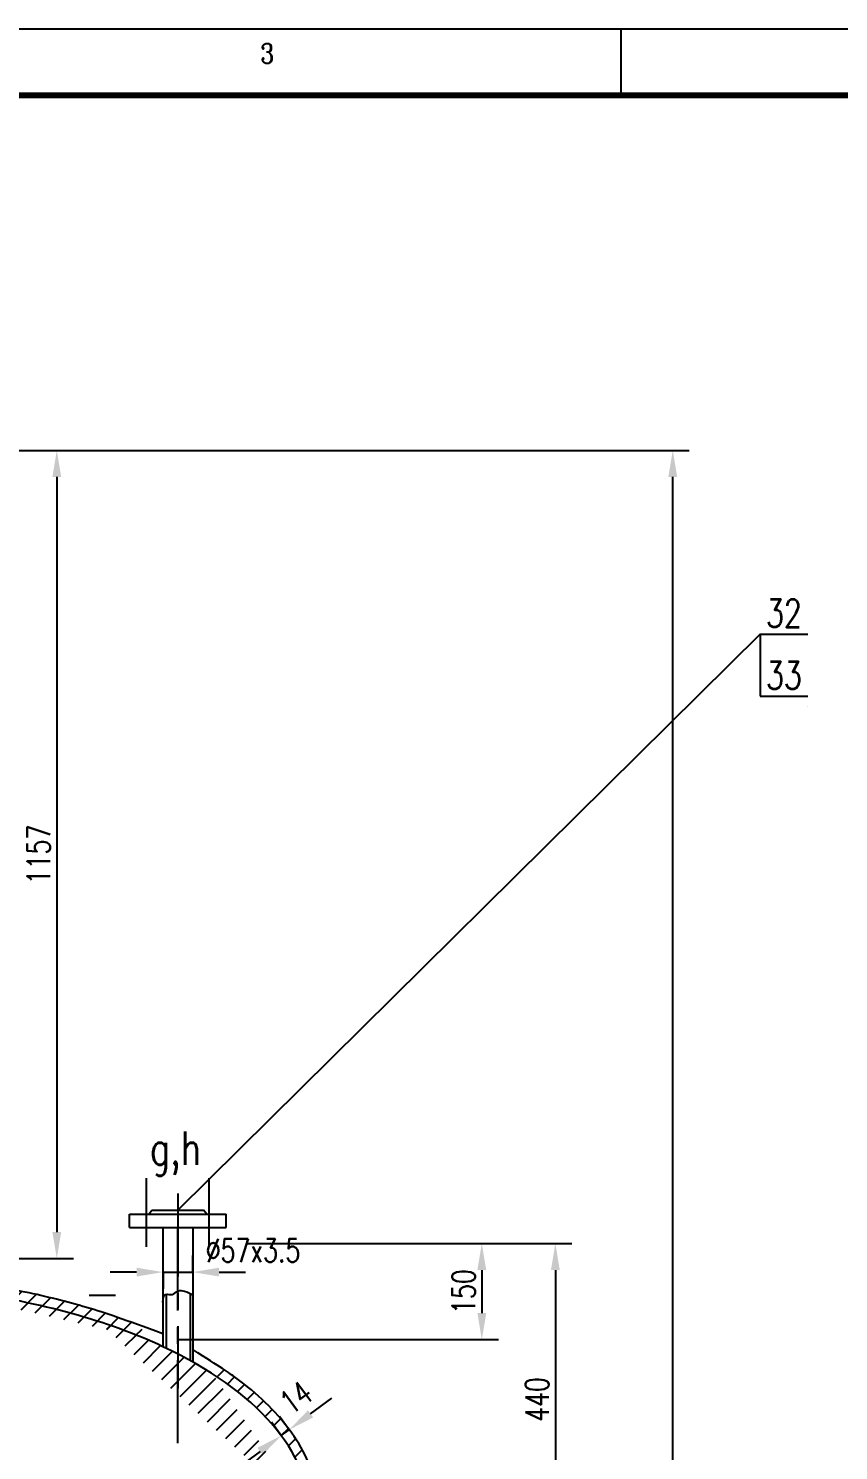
# Model space of a CAD drawing. Extents: x -8296 to 120, y 3711 to 9655.
# Drawn here: x -5917 to -4693, y 7506 to 9654 of the extents above; entities that cross this region are included whole.
import ezdxf
from ezdxf.enums import TextEntityAlignment as Align

# ---------------------------------------------------------------- set-up
doc = ezdxf.new("R2010")
doc.units = 0
doc.header["$LTSCALE"] = 100
doc.header["$MEASUREMENT"] = 0
doc.linetypes.add('CENTER', pattern=[2, 1.25, -0.25, 0.25, -0.25])
doc.layers.get('0').update_dxf_attribs({"linetype": 'CONTINUOUS'})
doc.layers.get('DEFPOINTS').update_dxf_attribs({"linetype": 'CONTINUOUS'})
for name, color, linetype in [('1', 1, 'CENTER'), ('4', 7, 'CONTINUOUS'), ('5', 6, 'CONTINUOUS'), ('dim', 6, 'CONTINUOUS'), ('text', 5, 'CONTINUOUS')]:
    doc.layers.add(name, color=color, linetype=linetype)
doc.styles.add('COMPLEX', font='romanc', dxfattribs={"width": 0.75, "bigfont": 'HZTXT'})
doc.styles.add('ROMANS', font='romans', dxfattribs={"width": 0.75})
doc.styles.get("Standard").update_dxf_attribs({"font": 'txt', "width": 0.75, "bigfont": 'hztxt'})
doc.dimstyles.get("Standard").update_dxf_attribs({"dimtxt": 0.18, "dimasz": 0.18, "dimexe": 0.18, "dimexo": 0.0625, "dimgap": 0.09, "dimtad": 0, "dimtih": 1, "dimtoh": 1, "dimdec": 4, "dimzin": 0, "dimdsep": 46, "dimtxsty": 'Standard', "dimcen": 0.09, "dimadec": 0, "dimazin": 0, "dimtfac": 1, "dimtdec": 4, "dimtofl": 0, "dimtmove": 0, "dimatfit": 3, "dimfxl": 0, "dimtolj": 1, "dimtzin": 0, "dimarcsym": 0})
pattern_1 = [(45, (-1491.812829333329, -42.4829547601712), (-13.25825214724776, 13.25825214724777), [])]

# ---------------------------------------------------------------- blocks, each defined once
blk = doc.blocks.new('*D19')
at = {"layer": '5', "color": 0, "lineweight": -2}
for p, q in [((-5586.05026233333, 7818.975550990776), (-5095.619142333328, 7818.975550990776)), ((-5120.619142333328, 7778.975550990776), (-5120.619142333328, 7387.858074239829)), ((-5476.050262333327, 7347.858074239829), (-5095.619142333328, 7347.858074239829))]:
    blk.add_line(p, q, dxfattribs=at)
at = {"layer": '5', "color": 0}
for points in [[(-5127.285808999995, 7778.975550990776), (-5113.952475666661, 7778.975550990776), (-5120.619142333328, 7818.975550990776)], [(-5127.285808999995, 7387.858074239829), (-5113.952475666661, 7387.858074239829), (-5120.619142333328, 7347.858074239829)]]:
    blk.add_solid(points, dxfattribs=at)
at = {"layer": 'DEFPOINTS', "color": 0}
for p in [(-5586.05026233333, 7818.975550990776), (-5476.050262333327, 7347.858074239829), (-5120.619142333328, 7347.858074239829)]:
    blk.add_point(p, dxfattribs=at)
at = {"layer": '5', "color": 0, "insert": (-5148.119142333328, 7583.416812615302), "char_height": 35, "attachment_point": 5, "rotation": 90, "style": 'ROMANS'}
blk.add_mtext('\\A1;440', dxfattribs=at)
blk = doc.blocks.new('*D20')
at = {"layer": '5', "color": 0, "lineweight": -2}
for p, q in [((-5586.05026233333, 7818.975550990776), (-5206.696939333327, 7818.975550990776)), ((-5231.696939333327, 7778.975550990776), (-5231.696939333327, 7713.930778239828)), ((-5691.050262333327, 7673.930778239828), (-5206.696939333327, 7673.930778239828))]:
    blk.add_line(p, q, dxfattribs=at)
at = {"layer": '5', "color": 0}
for points in [[(-5238.363605999994, 7778.975550990776), (-5225.03027266666, 7778.975550990776), (-5231.696939333327, 7818.975550990776)], [(-5238.363605999994, 7713.930778239828), (-5225.03027266666, 7713.930778239828), (-5231.696939333327, 7673.930778239828)]]:
    blk.add_solid(points, dxfattribs=at)
at = {"layer": 'DEFPOINTS', "color": 0}
for p in [(-5586.05026233333, 7818.975550990776), (-5691.050262333327, 7673.930778239828), (-5231.696939333327, 7673.930778239828)]:
    blk.add_point(p, dxfattribs=at)
at = {"layer": '5', "color": 0, "insert": (-5259.196939333328, 7746.453164615301), "char_height": 35, "attachment_point": 5, "rotation": 90, "style": 'ROMANS'}
blk.add_mtext('\\A1;150', dxfattribs=at)
blk = doc.blocks.new('*D28')
at = {"layer": '5', "color": 0, "lineweight": -2}
for p, q in [((-5490.501430041521, 7561.626664061432), (-5458.367645137252, 7585.447240623014)), ((-5534.685384238767, 7528.87337132343), (-5549.573244589764, 7548.956986888607)), ((-5522.635214945781, 7537.806087499839), (-5537.523075296777, 7557.889703065017)), ((-5534.685384238775, 7528.87337132344), (-5522.635214945788, 7537.806087499849)), ((-5566.819169143043, 7505.052794761858), (-5598.952954047311, 7481.232218200274))]:
    blk.add_line(p, q, dxfattribs=at)
at = {"layer": '5', "color": 0}
for points in [[(-5494.471526135118, 7566.98229487881), (-5486.531333947923, 7556.271033244055), (-5522.635214945788, 7537.806087499849)], [(-5570.78926523664, 7510.408425579235), (-5562.849073049446, 7499.69716394448), (-5534.685384238775, 7528.87337132344)]]:
    blk.add_solid(points, dxfattribs=at)
at = {"layer": 'DEFPOINTS', "color": 0}
for p in [(-5534.685384238767, 7528.87337132343), (-5522.635214945781, 7537.806087499839), (-5522.635214945788, 7537.806087499849)]:
    blk.add_point(p, dxfattribs=at)
at = {"layer": '5', "color": 0, "insert": (-5512.384013333327, 7586.465713239828), "char_height": 35, "attachment_point": 5, "rotation": 36.549312202084224, "style": 'ROMANS'}
blk.add_mtext('\\A1;14', dxfattribs=at)
blk = doc.blocks.new('*D31')
at = {"layer": '5', "color": 0, "lineweight": -2}
for p, q in [((-5668.561592451011, 7775.780165800494), (-5668.561592451011, 7800.780165800494)), ((-5713.411322661368, 7776.330129240216), (-5713.411322661368, 7750.780165800494)), ((-5753.411322661368, 7775.780165800494), (-5793.411322661368, 7775.780165800494)), ((-5713.411322661368, 7775.780165800494), (-5668.561592451011, 7775.780165800494)), ((-5628.561592451011, 7775.780165800494), (-5588.561592451011, 7775.780165800494))]:
    blk.add_line(p, q, dxfattribs=at)
at = {"layer": '5', "color": 0}
for points in [[(-5753.411322661368, 7782.446832467161), (-5753.411322661368, 7769.113499133827), (-5713.411322661368, 7775.780165800494)], [(-5628.561592451011, 7782.446832467161), (-5628.561592451011, 7769.113499133827), (-5668.561592451011, 7775.780165800494)]]:
    blk.add_solid(points, dxfattribs=at)
at = {"layer": 'DEFPOINTS', "color": 0}
for p in [(-5713.411322661368, 7776.330129240216), (-5668.561592451011, 7775.780165800494), (-5668.561592451011, 7775.780165800494)]:
    blk.add_point(p, dxfattribs=at)
at = {"layer": '5', "color": 0, "insert": (-5577.376730661366, 7808.495371240216), "char_height": 35, "attachment_point": 5, "style": 'ROMANS'}
blk.add_mtext('\\A1;%%c57x3.5', dxfattribs=at)
blk = doc.blocks.new('*D32')
at = {"layer": '5', "color": 0, "lineweight": -2}
for p, q in [((-6169.144495333327, 9016.924177916144), (-5848.875466333327, 9016.924177916144)), ((-5873.875466333327, 8976.924177916144), (-5873.875466333327, 7836.205091286779)), ((-5940.415262333328, 7796.205091286779), (-5848.875466333327, 7796.205091286779))]:
    blk.add_line(p, q, dxfattribs=at)
at = {"layer": '5', "color": 0}
for points in [[(-5880.542132999994, 8976.924177916144), (-5867.208799666661, 8976.924177916144), (-5873.875466333327, 9016.924177916144)], [(-5880.542132999994, 7836.205091286779), (-5867.208799666661, 7836.205091286779), (-5873.875466333327, 7796.205091286779)]]:
    blk.add_solid(points, dxfattribs=at)
at = {"layer": 'DEFPOINTS', "color": 0}
for p in [(-6169.144495333327, 9016.924177916144), (-5940.415262333328, 7796.205091286779), (-5873.875466333327, 7796.205091286779)]:
    blk.add_point(p, dxfattribs=at)
at = {"layer": '5', "color": 0, "insert": (-5901.375466333328, 8406.56463460146), "char_height": 35, "attachment_point": 5, "rotation": 90, "style": 'ROMANS'}
blk.add_mtext('\\A1;1157', dxfattribs=at)
blk = doc.blocks.new('*D33')
at = {"layer": '5', "color": 0, "lineweight": -2}
for p, q in [((-5848.875466333327, 9016.924177916144), (-4918.169495333328, 9016.924177916144)), ((-4943.169495333329, 5405.361029363767), (-4943.169495333328, 8976.924177916144)), ((-6349.977095394799, 5365.361029363768), (-4918.169495333329, 5365.361029363767))]:
    blk.add_line(p, q, dxfattribs=at)
at = {"layer": '5', "color": 0}
for points in [[(-4949.836161999995, 8976.924177916144), (-4936.502828666661, 8976.924177916144), (-4943.169495333328, 9016.924177916144)], [(-4949.836161999996, 5405.361029363767), (-4936.502828666662, 5405.361029363767), (-4943.169495333329, 5365.361029363767)]]:
    blk.add_solid(points, dxfattribs=at)
at = {"layer": 'DEFPOINTS', "color": 0}
for p in [(-5848.875466333327, 9016.924177916144), (-4943.169495333328, 9016.924177916144), (-6349.977095394799, 5365.361029363768)]:
    blk.add_point(p, dxfattribs=at)
at = {"layer": '5', "color": 0, "insert": (-4970.66949533333, 7191.142603639953), "char_height": 35, "attachment_point": 5, "rotation": 90, "style": 'ROMANS'}
blk.add_mtext('\\A1;~3900', dxfattribs=at)

msp = doc.modelspace()

# ---------------------------------------------------------------- hatches: boundary and pattern name
at = {"layer": '5'}
h = msp.add_hatch(dxfattribs=at)
h.set_pattern_fill('ANSI31', color=256, scale=150, style=0)
h.set_pattern_definition(pattern_1)
edge = h.paths.add_edge_path()
edge.add_ellipse((-6191.050262333327, 7407.233383239829), major_axis=(-700, 0), ratio=0.5, start_angle=250.921104444343, end_angle=254.9883563715897, ccw=False)
edge.add_line((-5962.241393668286, 7738.007664895849), (-5962.241393668286, 7753.227206546804))
edge.add_spline(control_points=[(-5962.241393668286, 7753.227206546804), (-5981.052415191942, 7756.440066982788), (-6000.126582163488, 7759.256161664689), (-6022.993039903326, 7762.114750052028), (-6026.594060154519, 7762.54991098362), (-6030.201528164529, 7762.970885743503)], knot_values=[4.383214028336281, 4.383214028336281, 4.383214028336281, 4.383214028336281, 4.467387171659335, 4.467387171659335, 4.483084790921268, 4.483084790921268, 4.483084790921268, 4.483084790921268], degree=3, periodic=0)
edge.add_line((-6009.739527925001, 7760.311777150246), (-6009.739527925002, 7745.289006469309))
edge = h.paths.add_edge_path()
edge.add_spline(control_points=[(-5745.05026233333, 7693.2002640721), (-5771.660563514841, 7703.968404528521), (-5799.771286038525, 7713.755137903388), (-5858.750489269894, 7731.284292289884), (-5889.645081520188, 7739.003219208017), (-5934.903330696434, 7748.322322211357), (-5948.502173796873, 7750.880593105814), (-5962.241393668286, 7753.227206546804)], knot_values=[4.031988066789506, 4.031988066789506, 4.031988066789506, 4.031988066789506, 4.176083891749577, 4.176083891749577, 4.321735531704456, 4.321735531704456, 4.383214028336281, 4.383214028336281, 4.383214028336281, 4.383214028336281], degree=3, periodic=0)
edge.add_line((-5962.241393668284, 7753.227206546804), (-5962.241393668284, 7738.007664895849))
edge.add_ellipse((-6191.050262333327, 7407.233383239829), major_axis=(-700, 0), ratio=0.5, start_angle=230.4209020182965, end_angle=250.921104444343, ccw=False)
edge.add_line((-5745.05026233333, 7676.994388576034), (-5745.05026233333, 7693.2002640721))
h = msp.add_hatch(dxfattribs=at)
h.set_pattern_fill('ANSI31', color=256, scale=150, style=0)
h.set_pattern_definition(pattern_1)
edge = h.paths.add_edge_path()
edge.add_spline(control_points=[(-5476.050262333327, 7407.233383239829), (-5476.050262333327, 7417.124034384598), (-5476.823751297661, 7427.01444779472), (-5479.903300863545, 7446.693797969184), (-5482.209077335297, 7456.482403715886), (-5488.313953260615, 7475.869085477074), (-5492.112701101541, 7485.467119035846), (-5503.6388310576, 7509.617421116627), (-5512.377279391822, 7523.985178690823), (-5533.097178733318, 7551.902060878762), (-5545.078504372712, 7565.452698030174), (-5572.062005893296, 7591.59461908405), (-5587.064657364161, 7604.186525796711), (-5614.084150579358, 7624.03844138317), (-5625.292000887937, 7631.614391046047), (-5637.050262333334, 7638.944670412486)], knot_values=[3.141592653589793, 3.141592653589793, 3.141592653589793, 3.141592653589793, 3.219676741574805, 3.219676741574805, 3.297760829559817, 3.297760829559817, 3.375844917544828, 3.375844917544828, 3.496939602324865, 3.496939602324865, 3.618034287104902, 3.618034287104902, 3.739128971884939, 3.739128971884939, 3.817574721738372, 3.817574721738372, 3.817574721738372, 3.817574721738372], degree=3, periodic=0)
edge.add_line((-5637.050262333336, 7638.944670412487), (-5637.050262333334, 7621.174964051043))
edge.add_ellipse((-6191.050262333327, 7407.233383239829), major_axis=(-700, 0), ratio=0.5, start_angle=180, end_angle=217.6807851702416, ccw=False)
edge.add_line((-5491.050262333327, 7407.23338323983), (-5476.050262333327, 7407.233383239829))

# ---------------------------------------------------------------- linework, layer by layer
at = {"color": 14}
msp.add_line((-5021.387822999999, 9554.290912076809), (-5021.387822999999, 9654.290912076809), dxfattribs=at)
for p, q in [((-5764.010721333329, 7863.160008466667), (-5618.089803333323, 7863.16000846667)), ((-5764.010721333329, 7843.16000846667), (-5764.010721333327, 7863.160008466667)), ((-5734.671089333323, 7863.160008466667), (-5730.102303333323, 7869.322793466666)), ((-5730.102303333324, 7869.322793466668), (-5651.998221333326, 7869.322793466667)), ((-5647.429435333323, 7863.160008466667), (-5651.998221333323, 7869.322793466666)), ((-5618.089803333323, 7843.16000846667), (-5618.089803333323, 7863.160008466667)), ((-5764.01072133333, 7843.160008466668), (-5618.089803333323, 7843.160008466669)), ((-5764.01072133333, 7843.160008466668), (-5618.089803333323, 7843.160008466669)), ((-5713.550262333325, 7843.160008466669), (-5713.550262333327, 7663.16000846667)), ((-5668.550262333325, 7843.160008466669), (-5668.584396459723, 7640.16546507751)), ((-5708.585474612656, 7742.364889946502), (-5708.550262333327, 7660.804748933985)), ((-5672.566975739806, 7743.766258118994), (-5672.584022613264, 7642.389054163654))]:
    msp.add_line(p, q)
msp.add_lwpolyline([(-8293.887822999997, 3713.217732060325), (116.1121769999925, 3713.217732060325), (116.1121769999925, 9653.217732060317), (-8293.887822999997, 9653.217732060317)], close=True, dxfattribs=at)
at = {"color": 14, "const_width": 8.999999999999991}
msp.add_lwpolyline([(-8043.887822999997, 3813.217732060325), (16.11217699999247, 3813.217732060325), (16.11217699999247, 9553.217732060317), (-8043.887822999997, 9553.217732060317)], close=True, dxfattribs=at)
at = {"layer": '1'}
for p, q in [((-5738.325837333326, 7813.782650441006), (-5738.325837333326, 7917.570869441006)), ((-5643.774687333325, 7813.782650441006), (-5643.774687333325, 7917.570869441006)), ((-5691.050262333327, 7894.391659999999), (-5691.050262333327, 7599.776369)), ((-5691.050262333327, 7517.651622596002), (-5691.050262333327, 7865.747248148619))]:
    msp.add_line(p, q, dxfattribs=at)
at = {"layer": '4'}
for p, q in [((-4811.283352999995, 8739.565038475892), (-4739.228608999998, 8739.565038475892)), ((-4811.283352999995, 8645.838350475893), (-4739.228608999998, 8645.838350475893))]:
    msp.add_line(p, q, dxfattribs=at)
for major_axis, ratio, start_param, end_param in [((-700, 0), 0.5, 3.961699808995723, 4.450386372932902), ((700, 5.091548927263491e-13), 0.4999999999999988, -1.332267629550188e-15, 0.8201071554059296)]:
    msp.add_ellipse((-6191.050262333327, 7407.233383239829), major_axis=major_axis, ratio=ratio, start_param=start_param, end_param=end_param, dxfattribs=at)
for points, knots in [([(-5713.550262333327, 7682.491016999998), (-5771.660563514841, 7703.968404528521), (-5799.771286038525, 7713.755137903388), (-5858.750489269894, 7731.284292289884), (-5889.645081520188, 7739.003219208017), (-5953.295290250171, 7752.109401222017), (-5986.050436064732, 7757.496470319655), (-6022.993039903326, 7762.114750052028), (-6026.594060154519, 7762.54991098362), (-6030.201528164529, 7762.970885743503)], [4.031988066789506, 4.031988066789506, 4.031988066789506, 4.031988066789506, 4.176083891749577, 4.176083891749577, 4.321735531704456, 4.321735531704456, 4.467387171659335, 4.467387171659335, 4.483084790921268, 4.483084790921268, 4.483084790921268, 4.483084790921268]), ([(-5476.050262333327, 7407.233383239829), (-5476.050262333327, 7417.124034384598), (-5476.823751297661, 7427.01444779472), (-5479.903300863545, 7446.693797969184), (-5482.209077335297, 7456.482403715886), (-5488.313953260615, 7475.869085477074), (-5492.112701101541, 7485.467119035846), (-5503.6388310576, 7509.617421116627), (-5512.377279391822, 7523.985178690823), (-5533.097178733318, 7551.902060878762), (-5545.078504372712, 7565.452698030174), (-5572.062005893296, 7591.59461908405), (-5587.064657364161, 7604.186525796711), (-5614.084150579358, 7624.03844138317), (-5625.292000887937, 7631.614391046047), (-5668.581251424404, 7658.86888818504)], [3.141592653589793, 3.141592653589793, 3.141592653589793, 3.141592653589793, 3.219676741574805, 3.219676741574805, 3.297760829559817, 3.297760829559817, 3.375844917544828, 3.375844917544828, 3.496939602324865, 3.496939602324865, 3.618034287104902, 3.618034287104902, 3.739128971884939, 3.739128971884939, 3.817574721738372, 3.817574721738372, 3.817574721738372, 3.817574721738372])]:
    msp.add_open_spline(points, degree=3, knots=knots, dxfattribs=at)
at = {"layer": '5'}
for p, q in [((-4811.283352999995, 8739.565038475892), (-5691.050262333325, 7869.322793466667)), ((-4811.283352999995, 8739.565038475892), (-4811.283352999995, 8645.838350475893)), ((-4739.228608999998, 8630.212679475891), (-4739.228608999998, 8630.212679475891)), ((-5785.05026233333, 7740.244275047358), (-5825.05026233333, 7740.244275047358))]:
    msp.add_line(p, q, dxfattribs=at)
at = {"layer": 'dim'}
msp.add_spline([(-5713.550262333326, 7730.263365), (-5709.550262333326, 7742.120648999999), (-5699.348194, 7742.120648999999), (-5691.050262333327, 7747.0840145), (-5680.837609, 7747.0840145), (-5668.567329396525, 7741.662736772089)], degree=3, dxfattribs=at)

# ---------------------------------------------------------------- texts
at = {"color": 14, "style": 'COMPLEX', "width": 0.8}
msp.add_text('3', height=30.00000000000047, dxfattribs=at).set_placement((-5556.028338073378, 9601.41907342603), align=Align.CENTER)
at = {"layer": '5', "style": 'ROMANS', "width": 0.75}
msp.add_text('g,h', height=50, dxfattribs=at).set_placement((-5733.213061690227, 7937.959940085177))
at = {"layer": 'text', "style": 'ROMANS', "width": 0.75}
for s, p in [('32', (-4775.255981000002, 8771.00765047588)), ('33', (-4775.255981000002, 8677.280962475881))]:
    msp.add_text(s, height=41.99999999999996, dxfattribs=at).set_placement(p, align=Align.MIDDLE)

# ---------------------------------------------------------------- dimensions: what is measured, and where the dimension line sits
at = {"layer": '5'}
for base, p1, p2, text, picture, middle in [((-4943.169495333328, 9016.924177916144), (-6349.977095394799, 5365.361029363768), (-5848.875466333327, 9016.924177916144), '~3900', '*D33', (-4970.66949533333, 7191.142603639953)), ((-5873.875466333327, 7796.205091286779), (-6169.144495333327, 9016.924177916144), (-5940.415262333328, 7796.205091286779), '1157', '*D32', (-5901.375466333328, 8406.56463460146)), ((-5231.696939333327, 7673.930778239828), (-5586.05026233333, 7818.975550990776), (-5691.050262333327, 7673.930778239828), '150', '*D20', (-5259.196939333328, 7746.453164615301)), ((-5120.619142333328, 7347.858074239829), (-5586.05026233333, 7818.975550990776), (-5476.050262333327, 7347.858074239829), '440', '*D19', (-5148.119142333328, 7583.416812615302))]:
    dim = msp.add_linear_dim(base=base, p1=p1, p2=p2, angle=90, text=text, dimstyle='Standard', override={"dimscale": 10, "dimtxt": 3.5, "dimasz": 4, "dimexe": 2.5, "dimexo": 0, "dimgap": 1, "dimtad": 1, "dimtih": 0, "dimtoh": 0, "dimdec": 0, "dimtxsty": 'ROMANS', "dimtdec": 0, "dimtofl": 1, "dimtmove": 2}, dxfattribs=at)
    dim.commit()
    dim.dimension.update_dxf_attribs({"geometry": picture, "text_midpoint": middle})
dim = msp.add_linear_dim(base=(-5668.561592451011, 7775.780165800494), p1=(-5713.411322661368, 7776.330129240216), p2=(-5668.561592451011, 7775.780165800494), text='%%c57x3.5', dimstyle='Standard', override={"dimscale": 10, "dimtxt": 3.5, "dimasz": 4, "dimexe": 2.5, "dimexo": 0, "dimgap": 1, "dimtad": 1, "dimtih": 0, "dimtoh": 0, "dimdec": 0, "dimtxsty": 'ROMANS', "dimtdec": 0, "dimtofl": 1, "dimtmove": 2}, dxfattribs=at)
dim.commit()
dim.dimension.update_dxf_attribs({"geometry": '*D31', "text_midpoint": (-5577.376730661366, 7808.495371240216), "dimtype": 160})
dim = msp.add_linear_dim(base=(-5522.635214945788, 7537.806087499849), p1=(-5534.685384238768, 7528.873371323431), p2=(-5522.635214945782, 7537.80608749984), angle=36.54931220208423, text='14', dimstyle='Standard', override={"dimscale": 10, "dimtxt": 3.5, "dimasz": 4, "dimexe": 2.5, "dimexo": 0, "dimgap": 1, "dimtad": 1, "dimtih": 0, "dimtoh": 0, "dimdec": 0, "dimtxsty": 'ROMANS', "dimtdec": 0, "dimtofl": 1, "dimtmove": 2}, dxfattribs=at)
dim.commit()
dim.dimension.update_dxf_attribs({"geometry": '*D28', "text_midpoint": (-5512.384013333327, 7586.465713239828), "dimtype": 161})

doc.saveas('drawing.dxf')
